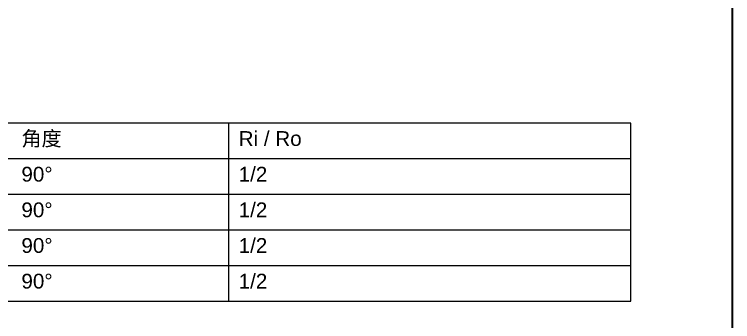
# Model space of a CAD drawing. Header units: millimetres. Extents: x 5 to 252589, y 5 to 415.
# Drawn here: x 120447.9 to 120589, y 239 to 299.3 of the extents above; entities that cross this region are included whole.
import ezdxf

# ---------------------------------------------------------------- set-up
doc = ezdxf.new("R2010")
doc.units = ezdxf.units.MM
for name, color, linetype, lineweight in [('DIM', 7, 'Continuous', 13), ('FRAME', 7, 'Continuous', 35), ('NOTE', 7, 'Continuous', 18)]:
    doc.layers.add(name, color=color, linetype=linetype, lineweight=lineweight)
doc.styles.add('CN', font='Arial Unicode.ttf')

msp = doc.modelspace()

# ---------------------------------------------------------------- linework, layer by layer
at = {"layer": 'DIM'}
for p, q in [((120489.94, 278), (120489.94, 243)), ((120375, 271), (120569, 271)), ((120375, 264), (120569, 264)), ((120375, 257), (120569, 257)), ((120375, 250), (120569, 250))]:
    msp.add_line(p, q, dxfattribs=at)
msp.add_lwpolyline([(120375, 243), (120569, 243), (120569, 278), (120375, 278)], close=True, dxfattribs=at)
at = {"layer": 'FRAME'}
msp.add_lwpolyline([(120005, 5), (120589, 5), (120589, 415), (120005, 415)], close=True, dxfattribs=at)

# ---------------------------------------------------------------- texts
at = {"layer": 'NOTE', "char_height": 2.9, "attachment_point": 1, "style": 'CN'}
for s, insert, width in [('角度', (120449.26, 276.4), 38.68), ('Ri / Ro', (120491.94, 276.4), 75.06), ('1/2', (120491.94, 269.4), 75.06), ('90°', (120449.26, 269.4), 38.68), ('1/2', (120491.94, 262.4), 75.06), ('90°', (120449.26, 262.4), 38.68), ('90°', (120449.26, 255.4), 38.68), ('1/2', (120491.94, 255.4), 75.06), ('90°', (120449.26, 248.4), 38.68), ('1/2', (120491.94, 248.4), 75.06)]:
    msp.add_mtext(s, dxfattribs=dict(at, insert=insert, width=width))

doc.saveas('drawing.dxf')
